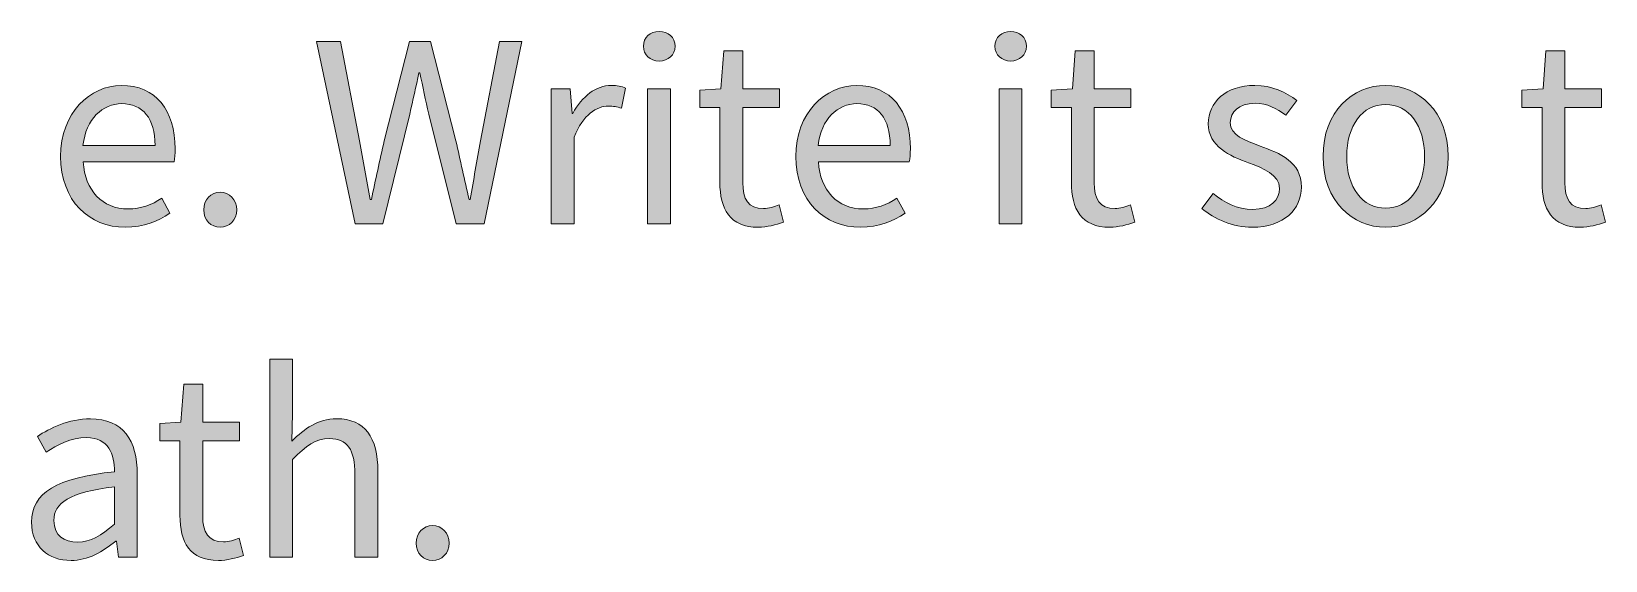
# Model space of a CAD drawing. Header units: millimetres. Extents: x -142 to 140, y -60 to 98.
# Drawn here: x 66.16 to 94.16, y 59.39 to 68.79 of the extents above; entities that cross this region are included whole.
import ezdxf

# ---------------------------------------------------------------- set-up
doc = ezdxf.new("R2010")
doc.units = ezdxf.units.MM
doc.header["$MEASUREMENT"] = 0
doc.layers.add('カット1(R255G0B0)', color=7, linetype='Continuous', lineweight=0)

# ---------------------------------------------------------------- blocks, each defined once
blk = doc.blocks.new('Block_11')
at = {"layer": 'カット1(R255G0B0)', "true_color": 0x000000, "transparency": 33554687}
h = blk.add_hatch(color=18, dxfattribs=at)
h.dxf.hatch_style = 2
edge = h.paths.add_edge_path()
edge.add_spline(control_points=[(71.228, 68.615), (71.228, 68.615), (71.655, 68.615), (71.655, 68.615), (71.655, 68.615), (71.995, 66.849), (71.995, 66.849), (72.058, 66.5), (72.122, 66.152), (72.185, 65.803), (72.185, 65.803), (72.204, 65.803), (72.204, 65.803), (72.276, 66.152), (72.354, 66.502), (72.432, 66.849), (72.432, 66.849), (72.882, 68.615), (72.882, 68.615), (72.882, 68.615), (73.257, 68.615), (73.257, 68.615), (73.257, 68.615), (73.707, 66.849), (73.707, 66.849), (73.785, 66.506), (73.863, 66.154), (73.941, 65.803), (73.941, 65.803), (73.961, 65.803), (73.961, 65.803), (74.023, 66.154), (74.082, 66.504), (74.144, 66.849), (74.144, 66.849), (74.485, 68.615), (74.485, 68.615), (74.485, 68.615), (74.883, 68.615), (74.883, 68.615), (74.883, 68.615), (74.211, 65.371), (74.211, 65.371), (74.211, 65.371), (73.715, 65.371), (73.715, 65.371), (73.715, 65.371), (73.224, 67.321), (73.224, 67.321), (73.169, 67.574), (73.117, 67.81), (73.068, 68.06), (73.068, 68.06), (73.049, 68.06), (73.049, 68.06), (72.998, 67.81), (72.942, 67.574), (72.887, 67.321), (72.887, 67.321), (72.406, 65.371), (72.406, 65.371), (72.406, 65.371), (71.917, 65.371), (71.917, 65.371), (71.917, 65.371), (71.228, 68.615), (71.228, 68.615)], knot_values=[0, 0, 0, 0, 1, 1, 1, 2, 2, 2, 3, 3, 3, 4, 4, 4, 5, 5, 5, 6, 6, 6, 7, 7, 7, 8, 8, 8, 9, 9, 9, 10, 10, 10, 11, 11, 11, 12, 12, 12, 13, 13, 13, 14, 14, 14, 15, 15, 15, 16, 16, 16, 17, 17, 17, 18, 18, 18, 19, 19, 19, 20, 20, 20, 21, 21, 21, 22, 22, 22, 22], degree=3, periodic=0)
h = blk.add_hatch(color=18, dxfattribs=at)
h.dxf.hatch_style = 2
edge = h.paths.add_edge_path()
edge.add_spline(control_points=[(77.117, 67.773), (77.117, 67.773), (77.524, 67.773), (77.524, 67.773), (77.524, 67.773), (77.524, 65.371), (77.524, 65.371), (77.524, 65.371), (77.117, 65.371), (77.117, 65.371), (77.117, 65.371), (77.117, 67.773), (77.117, 67.773)], knot_values=[0, 0, 0, 0, 1, 1, 1, 2, 2, 2, 3, 3, 3, 4, 4, 4, 4], degree=3, periodic=0)
edge = h.paths.add_edge_path()
edge.add_spline(control_points=[(77.043, 68.53), (77.043, 68.689), (77.166, 68.792), (77.324, 68.792), (77.482, 68.792), (77.605, 68.689), (77.605, 68.53), (77.605, 68.377), (77.482, 68.267), (77.324, 68.267), (77.166, 68.267), (77.043, 68.377), (77.043, 68.53)], knot_values=[0, 0, 0, 0, 1, 1, 1, 2, 2, 2, 3, 3, 3, 4, 4, 4, 4], degree=3, periodic=0)
h = blk.add_hatch(color=18, dxfattribs=at)
h.dxf.hatch_style = 2
edge = h.paths.add_edge_path()
edge.add_spline(control_points=[(83.37, 67.773), (83.37, 67.773), (83.776, 67.773), (83.776, 67.773), (83.776, 67.773), (83.776, 65.371), (83.776, 65.371), (83.776, 65.371), (83.37, 65.371), (83.37, 65.371), (83.37, 65.371), (83.37, 67.773), (83.37, 67.773)], knot_values=[0, 0, 0, 0, 1, 1, 1, 2, 2, 2, 3, 3, 3, 4, 4, 4, 4], degree=3, periodic=0)
edge = h.paths.add_edge_path()
edge.add_spline(control_points=[(83.296, 68.53), (83.296, 68.689), (83.419, 68.792), (83.576, 68.792), (83.734, 68.792), (83.857, 68.689), (83.857, 68.53), (83.857, 68.377), (83.734, 68.267), (83.576, 68.267), (83.419, 68.267), (83.296, 68.377), (83.296, 68.53)], knot_values=[0, 0, 0, 0, 1, 1, 1, 2, 2, 2, 3, 3, 3, 4, 4, 4, 4], degree=3, periodic=0)
h = blk.add_hatch(color=18, dxfattribs=at)
h.dxf.hatch_style = 2
edge = h.paths.add_edge_path()
edge.add_spline(control_points=[(78.403, 66.114), (78.403, 66.114), (78.403, 67.442), (78.403, 67.442), (78.403, 67.442), (78.046, 67.442), (78.046, 67.442), (78.046, 67.442), (78.046, 67.75), (78.046, 67.75), (78.046, 67.75), (78.422, 67.773), (78.422, 67.773), (78.422, 67.773), (78.471, 68.447), (78.471, 68.447), (78.471, 68.447), (78.81, 68.447), (78.81, 68.447), (78.81, 68.447), (78.81, 67.773), (78.81, 67.773), (78.81, 67.773), (79.461, 67.773), (79.461, 67.773), (79.461, 67.773), (79.461, 67.442), (79.461, 67.442), (79.461, 67.442), (78.81, 67.442), (78.81, 67.442), (78.81, 67.442), (78.81, 66.107), (78.81, 66.107), (78.81, 65.813), (78.905, 65.643), (79.181, 65.643), (79.267, 65.643), (79.377, 65.676), (79.455, 65.708), (79.455, 65.708), (79.533, 65.401), (79.533, 65.401), (79.399, 65.355), (79.238, 65.312), (79.088, 65.312), (78.577, 65.312), (78.403, 65.636), (78.403, 66.114)], knot_values=[0, 0, 0, 0, 1, 1, 1, 2, 2, 2, 3, 3, 3, 4, 4, 4, 5, 5, 5, 6, 6, 6, 7, 7, 7, 8, 8, 8, 9, 9, 9, 10, 10, 10, 11, 11, 11, 12, 12, 12, 13, 13, 13, 14, 14, 14, 15, 15, 15, 16, 16, 16, 16], degree=3, periodic=0)
h = blk.add_hatch(color=18, dxfattribs=at)
h.dxf.hatch_style = 2
edge = h.paths.add_edge_path()
edge.add_spline(control_points=[(84.656, 66.114), (84.656, 66.114), (84.656, 67.442), (84.656, 67.442), (84.656, 67.442), (84.299, 67.442), (84.299, 67.442), (84.299, 67.442), (84.299, 67.75), (84.299, 67.75), (84.299, 67.75), (84.674, 67.773), (84.674, 67.773), (84.674, 67.773), (84.723, 68.447), (84.723, 68.447), (84.723, 68.447), (85.063, 68.447), (85.063, 68.447), (85.063, 68.447), (85.063, 67.773), (85.063, 67.773), (85.063, 67.773), (85.713, 67.773), (85.713, 67.773), (85.713, 67.773), (85.713, 67.442), (85.713, 67.442), (85.713, 67.442), (85.063, 67.442), (85.063, 67.442), (85.063, 67.442), (85.063, 66.107), (85.063, 66.107), (85.063, 65.813), (85.157, 65.643), (85.434, 65.643), (85.519, 65.643), (85.63, 65.676), (85.708, 65.708), (85.708, 65.708), (85.786, 65.401), (85.786, 65.401), (85.651, 65.355), (85.49, 65.312), (85.341, 65.312), (84.829, 65.312), (84.656, 65.636), (84.656, 66.114)], knot_values=[0, 0, 0, 0, 1, 1, 1, 2, 2, 2, 3, 3, 3, 4, 4, 4, 5, 5, 5, 6, 6, 6, 7, 7, 7, 8, 8, 8, 9, 9, 9, 10, 10, 10, 11, 11, 11, 12, 12, 12, 13, 13, 13, 14, 14, 14, 15, 15, 15, 16, 16, 16, 16], degree=3, periodic=0)
h = blk.add_hatch(color=18, dxfattribs=at)
h.dxf.hatch_style = 2
edge = h.paths.add_edge_path()
edge.add_spline(control_points=[(93.028, 66.114), (93.028, 66.114), (93.028, 67.442), (93.028, 67.442), (93.028, 67.442), (92.67, 67.442), (92.67, 67.442), (92.67, 67.442), (92.67, 67.75), (92.67, 67.75), (92.67, 67.75), (93.046, 67.773), (93.046, 67.773), (93.046, 67.773), (93.095, 68.447), (93.095, 68.447), (93.095, 68.447), (93.434, 68.447), (93.434, 68.447), (93.434, 68.447), (93.434, 67.773), (93.434, 67.773), (93.434, 67.773), (94.085, 67.773), (94.085, 67.773), (94.085, 67.773), (94.085, 67.442), (94.085, 67.442), (94.085, 67.442), (93.434, 67.442), (93.434, 67.442), (93.434, 67.442), (93.434, 66.107), (93.434, 66.107), (93.434, 65.813), (93.529, 65.643), (93.805, 65.643), (93.891, 65.643), (94.001, 65.676), (94.079, 65.708), (94.079, 65.708), (94.158, 65.401), (94.158, 65.401), (94.023, 65.355), (93.862, 65.312), (93.712, 65.312), (93.201, 65.312), (93.028, 65.636), (93.028, 66.114)], knot_values=[0, 0, 0, 0, 1, 1, 1, 2, 2, 2, 3, 3, 3, 4, 4, 4, 5, 5, 5, 6, 6, 6, 7, 7, 7, 8, 8, 8, 9, 9, 9, 10, 10, 10, 11, 11, 11, 12, 12, 12, 13, 13, 13, 14, 14, 14, 15, 15, 15, 16, 16, 16, 16], degree=3, periodic=0)
h = blk.add_hatch(color=18, dxfattribs=at)
h.dxf.hatch_style = 2
edge = h.paths.add_edge_path()
edge.add_spline(control_points=[(68.356, 66.766), (68.356, 67.247), (68.139, 67.509), (67.763, 67.509), (67.426, 67.509), (67.124, 67.238), (67.074, 66.766), (67.074, 66.766), (68.356, 66.766), (68.356, 66.766)], knot_values=[0, 0, 0, 0, 1, 1, 1, 2, 2, 2, 3, 3, 3, 3], degree=3, periodic=0)
edge = h.paths.add_edge_path()
edge.add_spline(control_points=[(66.676, 66.569), (66.676, 67.351), (67.203, 67.833), (67.756, 67.833), (68.369, 67.833), (68.714, 67.393), (68.714, 66.706), (68.714, 66.62), (68.707, 66.534), (68.696, 66.475), (68.696, 66.475), (67.078, 66.475), (67.078, 66.475), (67.107, 65.966), (67.418, 65.636), (67.876, 65.636), (68.106, 65.636), (68.296, 65.71), (68.474, 65.828), (68.474, 65.828), (68.619, 65.561), (68.619, 65.561), (68.409, 65.423), (68.153, 65.312), (67.826, 65.312), (67.186, 65.312), (66.676, 65.78), (66.676, 66.569)], knot_values=[0, 0, 0, 0, 1, 1, 1, 2, 2, 2, 3, 3, 3, 4, 4, 4, 5, 5, 5, 6, 6, 6, 7, 7, 7, 8, 8, 8, 9, 9, 9, 9], degree=3, periodic=0)
h = blk.add_hatch(color=18, dxfattribs=at)
h.dxf.hatch_style = 2
edge = h.paths.add_edge_path()
edge.add_spline(control_points=[(75.403, 67.773), (75.403, 67.773), (75.739, 67.773), (75.739, 67.773), (75.739, 67.773), (75.774, 67.336), (75.774, 67.336), (75.774, 67.336), (75.787, 67.336), (75.787, 67.336), (75.954, 67.641), (76.2, 67.833), (76.47, 67.833), (76.577, 67.833), (76.651, 67.819), (76.727, 67.783), (76.727, 67.783), (76.651, 67.427), (76.651, 67.427), (76.568, 67.453), (76.514, 67.466), (76.418, 67.466), (76.215, 67.466), (75.972, 67.32), (75.81, 66.914), (75.81, 66.914), (75.81, 65.371), (75.81, 65.371), (75.81, 65.371), (75.403, 65.371), (75.403, 65.371), (75.403, 65.371), (75.403, 67.773), (75.403, 67.773)], knot_values=[0, 0, 0, 0, 1, 1, 1, 2, 2, 2, 3, 3, 3, 4, 4, 4, 5, 5, 5, 6, 6, 6, 7, 7, 7, 8, 8, 8, 9, 9, 9, 10, 10, 10, 11, 11, 11, 11], degree=3, periodic=0)
h = blk.add_hatch(color=18, dxfattribs=at)
h.dxf.hatch_style = 2
edge = h.paths.add_edge_path()
edge.add_spline(control_points=[(81.433, 66.766), (81.433, 67.247), (81.217, 67.509), (80.841, 67.509), (80.504, 67.509), (80.202, 67.238), (80.152, 66.766), (80.152, 66.766), (81.433, 66.766), (81.433, 66.766)], knot_values=[0, 0, 0, 0, 1, 1, 1, 2, 2, 2, 3, 3, 3, 3], degree=3, periodic=0)
edge = h.paths.add_edge_path()
edge.add_spline(control_points=[(79.754, 66.569), (79.754, 67.351), (80.281, 67.833), (80.834, 67.833), (81.447, 67.833), (81.792, 67.393), (81.792, 66.706), (81.792, 66.62), (81.785, 66.534), (81.773, 66.475), (81.773, 66.475), (80.156, 66.475), (80.156, 66.475), (80.185, 65.966), (80.496, 65.636), (80.954, 65.636), (81.184, 65.636), (81.374, 65.71), (81.552, 65.828), (81.552, 65.828), (81.697, 65.561), (81.697, 65.561), (81.486, 65.423), (81.231, 65.312), (80.904, 65.312), (80.264, 65.312), (79.754, 65.78), (79.754, 66.569)], knot_values=[0, 0, 0, 0, 1, 1, 1, 2, 2, 2, 3, 3, 3, 4, 4, 4, 5, 5, 5, 6, 6, 6, 7, 7, 7, 8, 8, 8, 9, 9, 9, 9], degree=3, periodic=0)
h = blk.add_hatch(color=18, dxfattribs=at)
h.dxf.hatch_style = 2
edge = h.paths.add_edge_path()
edge.add_spline(control_points=[(86.976, 65.646), (86.976, 65.646), (87.176, 65.913), (87.176, 65.913), (87.385, 65.745), (87.597, 65.629), (87.885, 65.629), (88.201, 65.629), (88.357, 65.797), (88.357, 66.002), (88.357, 66.249), (88.074, 66.358), (87.808, 66.457), (87.471, 66.58), (87.092, 66.746), (87.092, 67.151), (87.092, 67.535), (87.4, 67.833), (87.92, 67.833), (88.219, 67.833), (88.481, 67.71), (88.667, 67.563), (88.667, 67.563), (88.472, 67.302), (88.472, 67.302), (88.307, 67.425), (88.137, 67.516), (87.925, 67.516), (87.622, 67.516), (87.483, 67.355), (87.483, 67.172), (87.483, 66.943), (87.744, 66.856), (88.016, 66.755), (88.362, 66.624), (88.748, 66.483), (88.748, 66.026), (88.748, 65.637), (88.439, 65.312), (87.872, 65.312), (87.531, 65.312), (87.201, 65.457), (86.976, 65.646)], knot_values=[0, 0, 0, 0, 1, 1, 1, 2, 2, 2, 3, 3, 3, 4, 4, 4, 5, 5, 5, 6, 6, 6, 7, 7, 7, 8, 8, 8, 9, 9, 9, 10, 10, 10, 11, 11, 11, 12, 12, 12, 13, 13, 13, 14, 14, 14, 14], degree=3, periodic=0)
h = blk.add_hatch(color=18, dxfattribs=at)
h.dxf.hatch_style = 2
edge = h.paths.add_edge_path()
edge.add_spline(control_points=[(90.939, 66.569), (90.939, 67.12), (90.659, 67.494), (90.246, 67.494), (89.833, 67.494), (89.553, 67.12), (89.553, 66.569), (89.553, 66.019), (89.833, 65.65), (90.246, 65.65), (90.659, 65.65), (90.939, 66.019), (90.939, 66.569)], knot_values=[0, 0, 0, 0, 1, 1, 1, 2, 2, 2, 3, 3, 3, 4, 4, 4, 4], degree=3, periodic=0)
edge = h.paths.add_edge_path()
edge.add_spline(control_points=[(89.133, 66.569), (89.133, 67.371), (89.657, 67.833), (90.246, 67.833), (90.835, 67.833), (91.359, 67.371), (91.359, 66.569), (91.359, 65.774), (90.835, 65.312), (90.246, 65.312), (89.657, 65.312), (89.133, 65.774), (89.133, 66.569)], knot_values=[0, 0, 0, 0, 1, 1, 1, 2, 2, 2, 3, 3, 3, 4, 4, 4, 4], degree=3, periodic=0)
h = blk.add_hatch(color=18, dxfattribs=at)
h.dxf.hatch_style = 2
edge = h.paths.add_edge_path()
edge.add_spline(control_points=[(69.221, 65.62), (69.221, 65.806), (69.353, 65.934), (69.515, 65.934), (69.677, 65.934), (69.809, 65.806), (69.809, 65.62), (69.809, 65.44), (69.677, 65.312), (69.515, 65.312), (69.353, 65.312), (69.221, 65.44), (69.221, 65.62)], knot_values=[0, 0, 0, 0, 1, 1, 1, 2, 2, 2, 3, 3, 3, 4, 4, 4, 4], degree=3, periodic=0)
h = blk.add_hatch(color=18, dxfattribs=at)
h.dxf.hatch_style = 2
edge = h.paths.add_edge_path()
edge.add_spline(control_points=[(70.396, 62.965), (70.396, 62.965), (70.802, 62.965), (70.802, 62.965), (70.802, 62.965), (70.802, 62.002), (70.802, 62.002), (70.802, 62.002), (70.788, 61.509), (70.788, 61.509), (71.012, 61.726), (71.256, 61.906), (71.585, 61.906), (72.091, 61.906), (72.319, 61.58), (72.319, 60.967), (72.319, 60.967), (72.319, 59.445), (72.319, 59.445), (72.319, 59.445), (71.912, 59.445), (71.912, 59.445), (71.912, 59.445), (71.912, 60.914), (71.912, 60.914), (71.912, 61.362), (71.777, 61.553), (71.459, 61.553), (71.213, 61.553), (71.043, 61.428), (70.802, 61.184), (70.802, 61.184), (70.802, 59.445), (70.802, 59.445), (70.802, 59.445), (70.396, 59.445), (70.396, 59.445), (70.396, 59.445), (70.396, 62.965), (70.396, 62.965)], knot_values=[0, 0, 0, 0, 1, 1, 1, 2, 2, 2, 3, 3, 3, 4, 4, 4, 5, 5, 5, 6, 6, 6, 7, 7, 7, 8, 8, 8, 9, 9, 9, 10, 10, 10, 11, 11, 11, 12, 12, 12, 13, 13, 13, 13], degree=3, periodic=0)
h = blk.add_hatch(color=18, dxfattribs=at)
h.dxf.hatch_style = 2
edge = h.paths.add_edge_path()
edge.add_spline(control_points=[(68.798, 60.188), (68.798, 60.188), (68.798, 61.516), (68.798, 61.516), (68.798, 61.516), (68.441, 61.516), (68.441, 61.516), (68.441, 61.516), (68.441, 61.824), (68.441, 61.824), (68.441, 61.824), (68.816, 61.847), (68.816, 61.847), (68.816, 61.847), (68.865, 62.521), (68.865, 62.521), (68.865, 62.521), (69.204, 62.521), (69.204, 62.521), (69.204, 62.521), (69.204, 61.847), (69.204, 61.847), (69.204, 61.847), (69.855, 61.847), (69.855, 61.847), (69.855, 61.847), (69.855, 61.516), (69.855, 61.516), (69.855, 61.516), (69.204, 61.516), (69.204, 61.516), (69.204, 61.516), (69.204, 60.18), (69.204, 60.18), (69.204, 59.887), (69.299, 59.717), (69.576, 59.717), (69.661, 59.717), (69.771, 59.749), (69.85, 59.781), (69.85, 59.781), (69.928, 59.474), (69.928, 59.474), (69.793, 59.429), (69.632, 59.386), (69.482, 59.386), (68.971, 59.386), (68.798, 59.709), (68.798, 60.188)], knot_values=[0, 0, 0, 0, 1, 1, 1, 2, 2, 2, 3, 3, 3, 4, 4, 4, 5, 5, 5, 6, 6, 6, 7, 7, 7, 8, 8, 8, 9, 9, 9, 10, 10, 10, 11, 11, 11, 12, 12, 12, 13, 13, 13, 14, 14, 14, 15, 15, 15, 16, 16, 16, 16], degree=3, periodic=0)
h = blk.add_hatch(color=18, dxfattribs=at)
h.dxf.hatch_style = 2
edge = h.paths.add_edge_path()
edge.add_spline(control_points=[(67.633, 60.031), (67.633, 60.031), (67.633, 60.698), (67.633, 60.698), (66.828, 60.601), (66.556, 60.404), (66.556, 60.097), (66.556, 59.824), (66.741, 59.713), (66.977, 59.713), (67.209, 59.713), (67.401, 59.826), (67.633, 60.031)], knot_values=[0, 0, 0, 0, 1, 1, 1, 2, 2, 2, 3, 3, 3, 4, 4, 4, 4], degree=3, periodic=0)
edge = h.paths.add_edge_path()
edge.add_spline(control_points=[(66.158, 60.068), (66.158, 60.592), (66.609, 60.853), (67.633, 60.965), (67.632, 61.274), (67.529, 61.571), (67.137, 61.571), (66.859, 61.571), (66.609, 61.44), (66.421, 61.314), (66.421, 61.314), (66.262, 61.592), (66.262, 61.592), (66.483, 61.737), (66.82, 61.906), (67.205, 61.906), (67.792, 61.906), (68.04, 61.517), (68.04, 60.919), (68.04, 60.919), (68.04, 59.445), (68.04, 59.445), (68.04, 59.445), (67.704, 59.445), (67.704, 59.445), (67.704, 59.445), (67.669, 59.732), (67.669, 59.732), (67.669, 59.732), (67.656, 59.732), (67.656, 59.732), (67.427, 59.542), (67.159, 59.386), (66.861, 59.386), (66.459, 59.386), (66.158, 59.635), (66.158, 60.068)], knot_values=[0, 0, 0, 0, 1, 1, 1, 2, 2, 2, 3, 3, 3, 4, 4, 4, 5, 5, 5, 6, 6, 6, 7, 7, 7, 8, 8, 8, 9, 9, 9, 10, 10, 10, 11, 11, 11, 12, 12, 12, 12], degree=3, periodic=0)
h = blk.add_hatch(color=18, dxfattribs=at)
h.dxf.hatch_style = 2
edge = h.paths.add_edge_path()
edge.add_spline(control_points=[(72.999, 59.693), (72.999, 59.88), (73.131, 60.007), (73.293, 60.007), (73.455, 60.007), (73.588, 59.88), (73.588, 59.693), (73.588, 59.513), (73.455, 59.386), (73.293, 59.386), (73.131, 59.386), (72.999, 59.513), (72.999, 59.693)], knot_values=[0, 0, 0, 0, 1, 1, 1, 2, 2, 2, 3, 3, 3, 4, 4, 4, 4], degree=3, periodic=0)
at = {"layer": 'カット1(R255G0B0)'}
for points, knots in [([(71.228, 68.615), (71.228, 68.615), (71.655, 68.615), (71.655, 68.615), (71.655, 68.615), (71.995, 66.849), (71.995, 66.849), (72.058, 66.5), (72.122, 66.152), (72.185, 65.803), (72.185, 65.803), (72.204, 65.803), (72.204, 65.803), (72.276, 66.152), (72.354, 66.502), (72.432, 66.849), (72.432, 66.849), (72.882, 68.615), (72.882, 68.615), (72.882, 68.615), (73.257, 68.615), (73.257, 68.615), (73.257, 68.615), (73.707, 66.849), (73.707, 66.849), (73.785, 66.506), (73.863, 66.154), (73.941, 65.803), (73.941, 65.803), (73.961, 65.803), (73.961, 65.803), (74.023, 66.154), (74.082, 66.504), (74.144, 66.849), (74.144, 66.849), (74.485, 68.615), (74.485, 68.615), (74.485, 68.615), (74.883, 68.615), (74.883, 68.615), (74.883, 68.615), (74.211, 65.371), (74.211, 65.371), (74.211, 65.371), (73.715, 65.371), (73.715, 65.371), (73.715, 65.371), (73.224, 67.321), (73.224, 67.321), (73.169, 67.574), (73.117, 67.81), (73.068, 68.06), (73.068, 68.06), (73.049, 68.06), (73.049, 68.06), (72.998, 67.81), (72.942, 67.574), (72.887, 67.321), (72.887, 67.321), (72.406, 65.371), (72.406, 65.371), (72.406, 65.371), (71.917, 65.371), (71.917, 65.371), (71.917, 65.371), (71.228, 68.615), (71.228, 68.615)], [0, 0, 0, 0, 1, 1, 1, 2, 2, 2, 3, 3, 3, 4, 4, 4, 5, 5, 5, 6, 6, 6, 7, 7, 7, 8, 8, 8, 9, 9, 9, 10, 10, 10, 11, 11, 11, 12, 12, 12, 13, 13, 13, 14, 14, 14, 15, 15, 15, 16, 16, 16, 17, 17, 17, 18, 18, 18, 19, 19, 19, 20, 20, 20, 21, 21, 21, 22, 22, 22, 22]), ([(77.043, 68.53), (77.043, 68.689), (77.166, 68.792), (77.324, 68.792), (77.482, 68.792), (77.605, 68.689), (77.605, 68.53), (77.605, 68.377), (77.482, 68.267), (77.324, 68.267), (77.166, 68.267), (77.043, 68.377), (77.043, 68.53)], [0, 0, 0, 0, 1, 1, 1, 2, 2, 2, 3, 3, 3, 4, 4, 4, 4]), ([(83.296, 68.53), (83.296, 68.689), (83.419, 68.792), (83.576, 68.792), (83.734, 68.792), (83.857, 68.689), (83.857, 68.53), (83.857, 68.377), (83.734, 68.267), (83.576, 68.267), (83.419, 68.267), (83.296, 68.377), (83.296, 68.53)], [0, 0, 0, 0, 1, 1, 1, 2, 2, 2, 3, 3, 3, 4, 4, 4, 4]), ([(78.403, 66.114), (78.403, 66.114), (78.403, 67.442), (78.403, 67.442), (78.403, 67.442), (78.046, 67.442), (78.046, 67.442), (78.046, 67.442), (78.046, 67.75), (78.046, 67.75), (78.046, 67.75), (78.422, 67.773), (78.422, 67.773), (78.422, 67.773), (78.471, 68.447), (78.471, 68.447), (78.471, 68.447), (78.81, 68.447), (78.81, 68.447), (78.81, 68.447), (78.81, 67.773), (78.81, 67.773), (78.81, 67.773), (79.461, 67.773), (79.461, 67.773), (79.461, 67.773), (79.461, 67.442), (79.461, 67.442), (79.461, 67.442), (78.81, 67.442), (78.81, 67.442), (78.81, 67.442), (78.81, 66.107), (78.81, 66.107), (78.81, 65.813), (78.905, 65.643), (79.181, 65.643), (79.267, 65.643), (79.377, 65.676), (79.455, 65.708), (79.455, 65.708), (79.533, 65.401), (79.533, 65.401), (79.399, 65.355), (79.238, 65.312), (79.088, 65.312), (78.577, 65.312), (78.403, 65.636), (78.403, 66.114)], [0, 0, 0, 0, 1, 1, 1, 2, 2, 2, 3, 3, 3, 4, 4, 4, 5, 5, 5, 6, 6, 6, 7, 7, 7, 8, 8, 8, 9, 9, 9, 10, 10, 10, 11, 11, 11, 12, 12, 12, 13, 13, 13, 14, 14, 14, 15, 15, 15, 16, 16, 16, 16]), ([(84.656, 66.114), (84.656, 66.114), (84.656, 67.442), (84.656, 67.442), (84.656, 67.442), (84.299, 67.442), (84.299, 67.442), (84.299, 67.442), (84.299, 67.75), (84.299, 67.75), (84.299, 67.75), (84.674, 67.773), (84.674, 67.773), (84.674, 67.773), (84.723, 68.447), (84.723, 68.447), (84.723, 68.447), (85.063, 68.447), (85.063, 68.447), (85.063, 68.447), (85.063, 67.773), (85.063, 67.773), (85.063, 67.773), (85.713, 67.773), (85.713, 67.773), (85.713, 67.773), (85.713, 67.442), (85.713, 67.442), (85.713, 67.442), (85.063, 67.442), (85.063, 67.442), (85.063, 67.442), (85.063, 66.107), (85.063, 66.107), (85.063, 65.813), (85.157, 65.643), (85.434, 65.643), (85.519, 65.643), (85.63, 65.676), (85.708, 65.708), (85.708, 65.708), (85.786, 65.401), (85.786, 65.401), (85.651, 65.355), (85.49, 65.312), (85.341, 65.312), (84.829, 65.312), (84.656, 65.636), (84.656, 66.114)], [0, 0, 0, 0, 1, 1, 1, 2, 2, 2, 3, 3, 3, 4, 4, 4, 5, 5, 5, 6, 6, 6, 7, 7, 7, 8, 8, 8, 9, 9, 9, 10, 10, 10, 11, 11, 11, 12, 12, 12, 13, 13, 13, 14, 14, 14, 15, 15, 15, 16, 16, 16, 16]), ([(93.028, 66.114), (93.028, 66.114), (93.028, 67.442), (93.028, 67.442), (93.028, 67.442), (92.67, 67.442), (92.67, 67.442), (92.67, 67.442), (92.67, 67.75), (92.67, 67.75), (92.67, 67.75), (93.046, 67.773), (93.046, 67.773), (93.046, 67.773), (93.095, 68.447), (93.095, 68.447), (93.095, 68.447), (93.434, 68.447), (93.434, 68.447), (93.434, 68.447), (93.434, 67.773), (93.434, 67.773), (93.434, 67.773), (94.085, 67.773), (94.085, 67.773), (94.085, 67.773), (94.085, 67.442), (94.085, 67.442), (94.085, 67.442), (93.434, 67.442), (93.434, 67.442), (93.434, 67.442), (93.434, 66.107), (93.434, 66.107), (93.434, 65.813), (93.529, 65.643), (93.805, 65.643), (93.891, 65.643), (94.001, 65.676), (94.079, 65.708), (94.079, 65.708), (94.158, 65.401), (94.158, 65.401), (94.023, 65.355), (93.862, 65.312), (93.712, 65.312), (93.201, 65.312), (93.028, 65.636), (93.028, 66.114)], [0, 0, 0, 0, 1, 1, 1, 2, 2, 2, 3, 3, 3, 4, 4, 4, 5, 5, 5, 6, 6, 6, 7, 7, 7, 8, 8, 8, 9, 9, 9, 10, 10, 10, 11, 11, 11, 12, 12, 12, 13, 13, 13, 14, 14, 14, 15, 15, 15, 16, 16, 16, 16]), ([(66.676, 66.569), (66.676, 67.351), (67.203, 67.833), (67.756, 67.833), (68.369, 67.833), (68.714, 67.393), (68.714, 66.706), (68.714, 66.62), (68.707, 66.534), (68.696, 66.475), (68.696, 66.475), (67.078, 66.475), (67.078, 66.475), (67.107, 65.966), (67.418, 65.636), (67.876, 65.636), (68.106, 65.636), (68.296, 65.71), (68.474, 65.828), (68.474, 65.828), (68.619, 65.561), (68.619, 65.561), (68.409, 65.423), (68.153, 65.312), (67.826, 65.312), (67.186, 65.312), (66.676, 65.78), (66.676, 66.569)], [0, 0, 0, 0, 1, 1, 1, 2, 2, 2, 3, 3, 3, 4, 4, 4, 5, 5, 5, 6, 6, 6, 7, 7, 7, 8, 8, 8, 9, 9, 9, 9]), ([(75.403, 67.773), (75.403, 67.773), (75.739, 67.773), (75.739, 67.773), (75.739, 67.773), (75.774, 67.336), (75.774, 67.336), (75.774, 67.336), (75.787, 67.336), (75.787, 67.336), (75.954, 67.641), (76.2, 67.833), (76.47, 67.833), (76.577, 67.833), (76.651, 67.819), (76.727, 67.783), (76.727, 67.783), (76.651, 67.427), (76.651, 67.427), (76.568, 67.453), (76.514, 67.466), (76.418, 67.466), (76.215, 67.466), (75.972, 67.32), (75.81, 66.914), (75.81, 66.914), (75.81, 65.371), (75.81, 65.371), (75.81, 65.371), (75.403, 65.371), (75.403, 65.371), (75.403, 65.371), (75.403, 67.773), (75.403, 67.773)], [0, 0, 0, 0, 1, 1, 1, 2, 2, 2, 3, 3, 3, 4, 4, 4, 5, 5, 5, 6, 6, 6, 7, 7, 7, 8, 8, 8, 9, 9, 9, 10, 10, 10, 11, 11, 11, 11]), ([(77.117, 67.773), (77.117, 67.773), (77.524, 67.773), (77.524, 67.773), (77.524, 67.773), (77.524, 65.371), (77.524, 65.371), (77.524, 65.371), (77.117, 65.371), (77.117, 65.371), (77.117, 65.371), (77.117, 67.773), (77.117, 67.773)], [0, 0, 0, 0, 1, 1, 1, 2, 2, 2, 3, 3, 3, 4, 4, 4, 4]), ([(79.754, 66.569), (79.754, 67.351), (80.281, 67.833), (80.834, 67.833), (81.447, 67.833), (81.792, 67.393), (81.792, 66.706), (81.792, 66.62), (81.785, 66.534), (81.773, 66.475), (81.773, 66.475), (80.156, 66.475), (80.156, 66.475), (80.185, 65.966), (80.496, 65.636), (80.954, 65.636), (81.184, 65.636), (81.374, 65.71), (81.552, 65.828), (81.552, 65.828), (81.697, 65.561), (81.697, 65.561), (81.486, 65.423), (81.231, 65.312), (80.904, 65.312), (80.264, 65.312), (79.754, 65.78), (79.754, 66.569)], [0, 0, 0, 0, 1, 1, 1, 2, 2, 2, 3, 3, 3, 4, 4, 4, 5, 5, 5, 6, 6, 6, 7, 7, 7, 8, 8, 8, 9, 9, 9, 9]), ([(83.37, 67.773), (83.37, 67.773), (83.776, 67.773), (83.776, 67.773), (83.776, 67.773), (83.776, 65.371), (83.776, 65.371), (83.776, 65.371), (83.37, 65.371), (83.37, 65.371), (83.37, 65.371), (83.37, 67.773), (83.37, 67.773)], [0, 0, 0, 0, 1, 1, 1, 2, 2, 2, 3, 3, 3, 4, 4, 4, 4]), ([(86.976, 65.646), (86.976, 65.646), (87.176, 65.913), (87.176, 65.913), (87.385, 65.745), (87.597, 65.629), (87.885, 65.629), (88.201, 65.629), (88.357, 65.797), (88.357, 66.002), (88.357, 66.249), (88.074, 66.358), (87.808, 66.457), (87.471, 66.58), (87.092, 66.746), (87.092, 67.151), (87.092, 67.535), (87.4, 67.833), (87.92, 67.833), (88.219, 67.833), (88.481, 67.71), (88.667, 67.563), (88.667, 67.563), (88.472, 67.302), (88.472, 67.302), (88.307, 67.425), (88.137, 67.516), (87.925, 67.516), (87.622, 67.516), (87.483, 67.355), (87.483, 67.172), (87.483, 66.943), (87.744, 66.856), (88.016, 66.755), (88.362, 66.624), (88.748, 66.483), (88.748, 66.026), (88.748, 65.637), (88.439, 65.312), (87.872, 65.312), (87.531, 65.312), (87.201, 65.457), (86.976, 65.646)], [0, 0, 0, 0, 1, 1, 1, 2, 2, 2, 3, 3, 3, 4, 4, 4, 5, 5, 5, 6, 6, 6, 7, 7, 7, 8, 8, 8, 9, 9, 9, 10, 10, 10, 11, 11, 11, 12, 12, 12, 13, 13, 13, 14, 14, 14, 14]), ([(89.133, 66.569), (89.133, 67.371), (89.657, 67.833), (90.246, 67.833), (90.835, 67.833), (91.359, 67.371), (91.359, 66.569), (91.359, 65.774), (90.835, 65.312), (90.246, 65.312), (89.657, 65.312), (89.133, 65.774), (89.133, 66.569)], [0, 0, 0, 0, 1, 1, 1, 2, 2, 2, 3, 3, 3, 4, 4, 4, 4]), ([(68.356, 66.766), (68.356, 67.247), (68.139, 67.509), (67.763, 67.509), (67.426, 67.509), (67.124, 67.238), (67.074, 66.766), (67.074, 66.766), (68.356, 66.766), (68.356, 66.766)], [0, 0, 0, 0, 1, 1, 1, 2, 2, 2, 3, 3, 3, 3]), ([(81.433, 66.766), (81.433, 67.247), (81.217, 67.509), (80.841, 67.509), (80.504, 67.509), (80.202, 67.238), (80.152, 66.766), (80.152, 66.766), (81.433, 66.766), (81.433, 66.766)], [0, 0, 0, 0, 1, 1, 1, 2, 2, 2, 3, 3, 3, 3]), ([(90.939, 66.569), (90.939, 67.12), (90.659, 67.494), (90.246, 67.494), (89.833, 67.494), (89.553, 67.12), (89.553, 66.569), (89.553, 66.019), (89.833, 65.65), (90.246, 65.65), (90.659, 65.65), (90.939, 66.019), (90.939, 66.569)], [0, 0, 0, 0, 1, 1, 1, 2, 2, 2, 3, 3, 3, 4, 4, 4, 4]), ([(69.221, 65.62), (69.221, 65.806), (69.353, 65.934), (69.515, 65.934), (69.677, 65.934), (69.809, 65.806), (69.809, 65.62), (69.809, 65.44), (69.677, 65.312), (69.515, 65.312), (69.353, 65.312), (69.221, 65.44), (69.221, 65.62)], [0, 0, 0, 0, 1, 1, 1, 2, 2, 2, 3, 3, 3, 4, 4, 4, 4]), ([(70.396, 62.965), (70.396, 62.965), (70.802, 62.965), (70.802, 62.965), (70.802, 62.965), (70.802, 62.002), (70.802, 62.002), (70.802, 62.002), (70.788, 61.509), (70.788, 61.509), (71.012, 61.726), (71.256, 61.906), (71.585, 61.906), (72.091, 61.906), (72.319, 61.58), (72.319, 60.967), (72.319, 60.967), (72.319, 59.445), (72.319, 59.445), (72.319, 59.445), (71.912, 59.445), (71.912, 59.445), (71.912, 59.445), (71.912, 60.914), (71.912, 60.914), (71.912, 61.362), (71.777, 61.553), (71.459, 61.553), (71.213, 61.553), (71.043, 61.428), (70.802, 61.184), (70.802, 61.184), (70.802, 59.445), (70.802, 59.445), (70.802, 59.445), (70.396, 59.445), (70.396, 59.445), (70.396, 59.445), (70.396, 62.965), (70.396, 62.965)], [0, 0, 0, 0, 1, 1, 1, 2, 2, 2, 3, 3, 3, 4, 4, 4, 5, 5, 5, 6, 6, 6, 7, 7, 7, 8, 8, 8, 9, 9, 9, 10, 10, 10, 11, 11, 11, 12, 12, 12, 13, 13, 13, 13]), ([(68.798, 60.188), (68.798, 60.188), (68.798, 61.516), (68.798, 61.516), (68.798, 61.516), (68.441, 61.516), (68.441, 61.516), (68.441, 61.516), (68.441, 61.824), (68.441, 61.824), (68.441, 61.824), (68.816, 61.847), (68.816, 61.847), (68.816, 61.847), (68.865, 62.521), (68.865, 62.521), (68.865, 62.521), (69.204, 62.521), (69.204, 62.521), (69.204, 62.521), (69.204, 61.847), (69.204, 61.847), (69.204, 61.847), (69.855, 61.847), (69.855, 61.847), (69.855, 61.847), (69.855, 61.516), (69.855, 61.516), (69.855, 61.516), (69.204, 61.516), (69.204, 61.516), (69.204, 61.516), (69.204, 60.18), (69.204, 60.18), (69.204, 59.887), (69.299, 59.717), (69.576, 59.717), (69.661, 59.717), (69.771, 59.749), (69.85, 59.781), (69.85, 59.781), (69.928, 59.474), (69.928, 59.474), (69.793, 59.429), (69.632, 59.386), (69.482, 59.386), (68.971, 59.386), (68.798, 59.709), (68.798, 60.188)], [0, 0, 0, 0, 1, 1, 1, 2, 2, 2, 3, 3, 3, 4, 4, 4, 5, 5, 5, 6, 6, 6, 7, 7, 7, 8, 8, 8, 9, 9, 9, 10, 10, 10, 11, 11, 11, 12, 12, 12, 13, 13, 13, 14, 14, 14, 15, 15, 15, 16, 16, 16, 16]), ([(66.158, 60.068), (66.158, 60.592), (66.609, 60.853), (67.633, 60.965), (67.632, 61.274), (67.529, 61.571), (67.137, 61.571), (66.859, 61.571), (66.609, 61.44), (66.421, 61.314), (66.421, 61.314), (66.262, 61.592), (66.262, 61.592), (66.483, 61.737), (66.82, 61.906), (67.205, 61.906), (67.792, 61.906), (68.04, 61.517), (68.04, 60.919), (68.04, 60.919), (68.04, 59.445), (68.04, 59.445), (68.04, 59.445), (67.704, 59.445), (67.704, 59.445), (67.704, 59.445), (67.669, 59.732), (67.669, 59.732), (67.669, 59.732), (67.656, 59.732), (67.656, 59.732), (67.427, 59.542), (67.159, 59.386), (66.861, 59.386), (66.459, 59.386), (66.158, 59.635), (66.158, 60.068)], [0, 0, 0, 0, 1, 1, 1, 2, 2, 2, 3, 3, 3, 4, 4, 4, 5, 5, 5, 6, 6, 6, 7, 7, 7, 8, 8, 8, 9, 9, 9, 10, 10, 10, 11, 11, 11, 12, 12, 12, 12]), ([(67.633, 60.031), (67.633, 60.031), (67.633, 60.698), (67.633, 60.698), (66.828, 60.601), (66.556, 60.404), (66.556, 60.097), (66.556, 59.824), (66.741, 59.713), (66.977, 59.713), (67.209, 59.713), (67.401, 59.826), (67.633, 60.031)], [0, 0, 0, 0, 1, 1, 1, 2, 2, 2, 3, 3, 3, 4, 4, 4, 4]), ([(72.999, 59.693), (72.999, 59.88), (73.131, 60.007), (73.293, 60.007), (73.455, 60.007), (73.588, 59.88), (73.588, 59.693), (73.588, 59.513), (73.455, 59.386), (73.293, 59.386), (73.131, 59.386), (72.999, 59.513), (72.999, 59.693)], [0, 0, 0, 0, 1, 1, 1, 2, 2, 2, 3, 3, 3, 4, 4, 4, 4])]:
    blk.add_open_spline(points, degree=3, knots=knots, dxfattribs=at)
blk = doc.blocks.new('Block_10')
at = {"layer": 'カット1(R255G0B0)'}
blk.add_blockref('Block_11', (0, 0), dxfattribs=at)
blk = doc.blocks.new('Block_6')
at = {"layer": 'カット1(R255G0B0)'}
blk.add_blockref('Block_10', (0, 0), dxfattribs=at)

msp = doc.modelspace()

# ---------------------------------------------------------------- block references
at = {"layer": 'カット1(R255G0B0)'}
msp.add_blockref('Block_6', (0, 0), dxfattribs=at)

doc.saveas('drawing.dxf')
